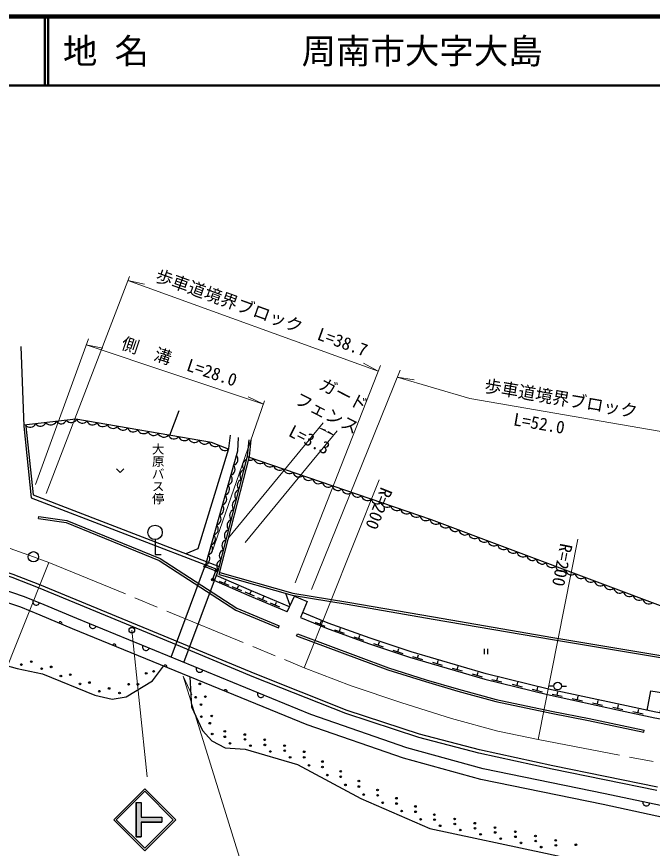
# Model space of a CAD drawing. Units: millimetres, scale not verified. Extents: x 40000 to 680000, y 20000 to 380000.
# Drawn here: x 363654 to 455950, y 259331 to 380000 of the extents above; entities that cross this region are included whole.
import ezdxf
from ezdxf.enums import TextEntityAlignment as Align

# ---------------------------------------------------------------- set-up
doc = ezdxf.new("R2010")
doc.units = ezdxf.units.MM
doc.header["$LTSCALE"] = 1000
doc.linetypes.add('CHAIN', pattern=[18.5, 12, -1.5, 3.5, -1.5])
for name, color, linetype, lineweight in [('M-BGD', 7, 'Continuous', 25), ('M-BMK', 2, 'CHAIN', 13), ('M-BMK-SRVR', 3, 'Continuous', 25), ('M-STR-HTXT', 7, 'Continuous', 13), ('M-STR-STRC', 7, 'Continuous', 25), ('M-TTL', 2, 'Continuous', 140), ('M-TTL-LINE', 7, 'Continuous', 50)]:
    doc.layers.add(name, color=color, linetype=linetype, lineweight=lineweight)
doc.layers.add('M-BMK-HTXT', color=7, linetype='Continuous')
doc.layers.add('M-TTL-TXT', color=7, linetype='Continuous')
doc.styles.add('@ＭＳ ゴシック', font='')
doc.styles.add('ＭＳ ゴシック', font='')
doc.styles.get('@ＭＳ ゴシック').set_extended_font_data('@MS Gothic')
doc.styles.get('ＭＳ ゴシック').set_extended_font_data('MS Gothic')

msp = doc.modelspace()

# ---------------------------------------------------------------- hatches: boundary and pattern name
at = {"layer": 'M-STR-STRC'}
msp.add_hatch(color=256, dxfattribs=at).paths.add_polyline_path([(384747, 263861), (381747, 263861), (381747, 265986), (380997, 265986), (380997, 260986), (381747, 260986), (381747, 263111), (384747, 263111)])

# ---------------------------------------------------------------- linework, layer by layer
at = {"layer": 'M-BGD'}
for p, q in [((387187, 322807), (385866, 319239)), ((365778, 310179), (392942, 299756)), ((366034, 310616), (393067, 300243)), ((366842, 307197), (366887, 307494)), ((383750, 304125), (383750, 301951)), ((383750, 301951), (384639, 301951)), ((386088, 287061), (391075, 300472)), ((387939, 286302), (392942, 299756)), ((390977, 300211), (392589, 299612)), ((392106, 298313), (392589, 299612)), ((393817, 297751), (394012, 298211)), ((394508, 297459), (393126, 298042)), ((396351, 296681), (394969, 297264)), ((395660, 296973), (395854, 297433)), ((398193, 295903), (396811, 296486)), ((397502, 296195), (397697, 296655)), ((400028, 295104), (398651, 295699)), ((399340, 295401), (399538, 295860)), ((403361, 294560), (402751, 296313)), ((401864, 294311), (400487, 294905)), ((401176, 294608), (401374, 295067)), ((407015, 292147), (408402, 291576)), ((407708, 291861), (407898, 292324)), ((401659, 291328), (401775, 291605)), ((409800, 291058), (411211, 290548)), ((410505, 290803), (410675, 291273)), ((404308, 290160), (404413, 290441)), ((412622, 290039), (414033, 289530)), ((413327, 289785), (413497, 290255)), ((415445, 289038), (416868, 288565)), ((416156, 288802), (416314, 289276)), ((418291, 288091), (419714, 287617)), ((419002, 287854), (419160, 288328)), ((421855, 286951), (421995, 287431)), ((431549, 288271), (431549, 287489)), ((432015, 288271), (432015, 287489)), ((421135, 287160), (422575, 286741)), ((424015, 286322), (425455, 285903)), ((424735, 286112), (424875, 286592)), ((426896, 285483), (428336, 285064)), ((427616, 285274), (427755, 285754)), ((430496, 284435), (430636, 284915)), ((429776, 284645), (431216, 284226)), ((432659, 283849), (434116, 283490)), ((433388, 283670), (433507, 284155)), ((435572, 283130), (437028, 282771)), ((436300, 282951), (436420, 283436)), ((438485, 282411), (439941, 282052)), ((439213, 282232), (439333, 282717)), ((441651, 282874), (440901, 282874)), ((442751, 282874), (443501, 282874)), ((441396, 281712), (442862, 281394)), ((442129, 281553), (442235, 282042)), ((445061, 280918), (445167, 281407)), ((444328, 281077), (445794, 280759)), ((447260, 280442), (448726, 280124)), ((447993, 280283), (448099, 280772)), ((450925, 279648), (451031, 280136)), ((450192, 279806), (451658, 279489)), ((453124, 279173), (454590, 278857)), ((453857, 279015), (453962, 279504)), ((454694, 276198), (454755, 276492))]:
    msp.add_line(p, q, dxfattribs=at)
for points in [[(364278, 332133), (364683, 320580), (365778, 310179)], [(394414, 317228), (391953, 318191), (372261, 321582), (364679, 320713)], [(364978, 320748), (364983, 320601), (366034, 310616)], [(388252, 302091), (390007, 302841), (394452, 317352), (394697, 319262)], [(395827, 318959), (395736, 316959), (391076, 300476)], [(392942, 299756), (397168, 316227), (397399, 318612)], [(393075, 299068), (397464, 316175), (397698, 318583)], [(476473, 290741), (459073, 293792), (423886, 306974), (397150, 316159)], [(378149, 314397), (378679, 313867), (379209, 314397)], [(366842, 307197), (370866, 306586), (384369, 301104), (395491, 293896), (401659, 291328)], [(366887, 307494), (370946, 306877), (384508, 301371), (395631, 294163), (401775, 291605)], [(456683, 268231), (441502, 271314), (430855, 273636), (422165, 275898), (411626, 279347), (398289, 284647), (386484, 289546), (367002, 297585), (363167, 299077), (359791, 300149), (355706, 301281), (351371, 302296), (346702, 303127), (342968, 303685), (338625, 304087), (333160, 304402), (327315, 304402), (321086, 303958), (314319, 303057), (309548, 302112), (304292, 300723), (297725, 298592), (293931, 297102), (271300, 287748)], [(456584, 267741), (441399, 270824), (430738, 273149), (422024, 275418), (411456, 278877), (398101, 284184), (386293, 289084), (366816, 297121), (363000, 298605), (359648, 299670), (355582, 300797), (351270, 301807), (346621, 302634), (342908, 303188), (338588, 303589), (333146, 303902), (327333, 303902), (321137, 303460), (314401, 302564), (309661, 301625), (304433, 300243), (297894, 298121), (294118, 296638), (271489, 287286)], [(458050, 265350), (449113, 267265), (431397, 270880), (420282, 273932), (406378, 278741), (372379, 292682), (367671, 294650), (364806, 295825), (360941, 297121), (355918, 298623), (353139, 299298), (348459, 300287), (343639, 300924), (340486, 301424), (336454, 301705), (330617, 301878), (326627, 301866), (323194, 301658), (316773, 300863), (310855, 299762), (306138, 298590), (299423, 296535), (294910, 294785), (234292, 269975)], [(457727, 263783), (448785, 265699), (431025, 269323), (419808, 272403), (405812, 277244), (371767, 291204), (367059, 293171), (364248, 294325), (360457, 295596), (355500, 297078), (352785, 297737), (348188, 298709), (343409, 299340), (340305, 299833), (336375, 300107), (330596, 300278), (326678, 300266), (323341, 300064), (317018, 299281), (311195, 298198), (306566, 297047), (299947, 295022), (295502, 293299), (234845, 268473)], [(393150, 299359), (403738, 296344), (411715, 295047), (424158, 292899), (441494, 289932), (474947, 284383), (476473, 290741)], [(402934, 293634), (397424, 295976), (392356, 298181)], [(403269, 294361), (397741, 296711), (392635, 298932)], [(393075, 299068), (403672, 296051), (411665, 294751), (424107, 292603), (441444, 289636), (475173, 284041), (476777, 290725)], [(402934, 293634), (403981, 295905), (405815, 295146), (404858, 292817)], [(476828, 275712), (464768, 277631), (456444, 279072), (451493, 280138), (440891, 282435), (431827, 284673), (420920, 287848), (415003, 289818), (408905, 292018), (405162, 293557)], [(404858, 292817), (408617, 291272), (414741, 289062), (420682, 287084), (431619, 283900), (440711, 281656), (451324, 279356), (456291, 278286), (464637, 276842), (476800, 275058)], [(404308, 290160), (417558, 285253), (422998, 283517), (427708, 282131), (433216, 280652), (441263, 278950), (446699, 277860), (454694, 276198)], [(404413, 290441), (417656, 285536), (423086, 283804), (427790, 282419), (433286, 280944), (441323, 279244), (446759, 278154), (454755, 276492)], [(355475, 287718), (363712, 285412), (367414, 284658), (375018, 281555), (377518, 280993), (379581, 281305), (383382, 283617), (385001, 285777)], [(388789, 284224), (389028, 279848), (390638, 276445), (391992, 274946), (393909, 273904), (396825, 273738), (404420, 271485), (413615, 266564), (423644, 262204), (440448, 258658), (458856, 254616), (472844, 252072), (487045, 249237), (512995, 244926), (529906, 243641), (547553, 242829), (560879, 243378), (562661, 244085), (564023, 244178)], [(455189, 279342), (455736, 282163), (457559, 281898), (457051, 278966)]]:
    msp.add_lwpolyline(points, dxfattribs=at)
for centre, radius in [((383750, 305175), 1050), ((390977, 300211), 150), ((392589, 299612), 150), ((392106, 298313), 150), ((364339, 286000), 120), ((365780, 286421), 120), ((367278, 285400), 120), ((368670, 285659), 120), ((382463, 284728), 120), ((383547, 285005), 120), ((370075, 284329), 120), ((371448, 284525), 120), ((372852, 283195), 120), ((374225, 283392), 120), ((377087, 282526), 120), ((379917, 283150), 120), ((381257, 283144), 120), ((390249, 283197), 120), ((442201, 282874), 550), ((375652, 282131), 120), ((378592, 281864), 120), ((389653, 281266), 120), ((391052, 281343), 120), ((390413, 280201), 120), ((390471, 278437), 120), ((391695, 277489), 120), ((391973, 278539), 120), ((393871, 276318), 120), ((392052, 275924), 120), ((393874, 275518), 120), ((396781, 275846), 120), ((396811, 275143), 120), ((399673, 275086), 120), ((394634, 274565), 120), ((397602, 274239), 120), ((399697, 274348), 120), ((402549, 274233), 120), ((400478, 273385), 120), ((402573, 273495), 120), ((405409, 273340), 120), ((403354, 272532), 120), ((405410, 272545), 120), ((408054, 271925), 120), ((406106, 271377), 120), ((408055, 271129), 120), ((410699, 270509), 120), ((408751, 269962), 120), ((410700, 269714), 120), ((413344, 269094), 120), ((411396, 268546), 120), ((413345, 268298), 120), ((416048, 267799), 120), ((414046, 267141), 120), ((416061, 267029), 120), ((418799, 266603), 120), ((416798, 265945), 120), ((418812, 265833), 120), ((421550, 265407), 120), ((419549, 264749), 120), ((421563, 264637), 120), ((424303, 264214), 120), ((422300, 263553), 120), ((424331, 263492), 120), ((427238, 263595), 120), ((430173, 262975), 120), ((425131, 262607), 120), ((427266, 262873), 120), ((428067, 261987), 120), ((430202, 262253), 120), ((433109, 262356), 120), ((436044, 261737), 120), ((431002, 261368), 120), ((433137, 261634), 120), ((433937, 260749), 120), ((436072, 261014), 120), ((438979, 261117), 120), ((436873, 260129), 120), ((439008, 260395), 120), ((439808, 259510), 120), ((441913, 260489), 120), ((441941, 259766), 120), ((444843, 259846), 120)]:
    msp.add_circle(centre, radius, dxfattribs=at)
for centre, radius, start, end in [((367112, 321490), 898, 219.94097, 333.1299), ((368602, 321661), 898, 219.94097, 333.1299), ((370093, 321831), 898, 219.94097, 333.1299), ((371586, 322074), 948, 223.1549, 327.25005), ((373206, 321921), 898, 203.63499, 316.82391), ((374685, 321667), 898, 203.63499, 316.82391), ((376163, 321412), 898, 203.63499, 316.82391), ((365622, 321319), 898, 219.94097, 333.1299), ((377641, 321158), 898, 203.63499, 316.82391), ((379119, 320903), 898, 203.63499, 316.82391), ((380598, 320648), 898, 203.63499, 316.82391), ((382076, 320394), 898, 203.63499, 316.82391), ((383554, 320139), 898, 203.63499, 316.82391), ((385032, 319885), 898, 203.63499, 316.82391), ((386511, 319630), 898, 203.63499, 316.82391), ((387989, 319376), 898, 203.63499, 316.82391), ((389467, 319121), 898, 203.63499, 316.82391), ((390945, 318867), 898, 203.63499, 316.82391), ((392492, 318559), 943, 199.01198, 303.76426), ((393895, 317962), 898, 192.03638, 305.22531), ((394885, 315767), 898, 287.61761, 40.80653), ((397335, 314889), 898, 109.01537, 222.20429), ((397556, 316543), 898, 255.74679, 307.63362), ((398975, 316055), 898, 194.4447, 307.63362), ((400394, 315568), 898, 194.4447, 307.63362), ((394477, 314323), 898, 287.61761, 40.80653), ((396962, 313436), 898, 109.01537, 222.20429), ((401812, 315080), 898, 194.4447, 307.63362), ((403231, 314593), 898, 194.4447, 307.63362), ((404649, 314106), 898, 194.4447, 307.63362), ((394069, 312880), 898, 287.61761, 40.80653), ((396590, 311983), 898, 109.01537, 222.20429), ((406068, 313618), 898, 194.4447, 307.63362), ((407487, 313131), 898, 194.4447, 307.63362), ((393661, 311436), 898, 287.61761, 40.80653), ((396217, 310530), 898, 109.01537, 222.20429), ((408905, 312644), 898, 194.4447, 307.63362), ((410324, 312156), 898, 194.4447, 307.63362), ((411743, 311669), 898, 194.4447, 307.63362), ((393253, 309993), 898, 287.61761, 40.80653), ((413161, 311181), 898, 194.4447, 307.63362), ((414580, 310694), 898, 194.4447, 307.63362), ((392845, 308550), 898, 287.61761, 40.80653), ((395844, 309077), 898, 109.01537, 222.20429), ((415998, 310207), 898, 194.4447, 307.63362), ((417417, 309719), 898, 194.4447, 307.63362), ((418836, 309232), 898, 194.4447, 307.63362), ((395471, 307624), 898, 109.01537, 222.20429), ((420254, 308744), 898, 194.4447, 307.63362), ((421673, 308257), 898, 194.4447, 307.63362), ((392437, 307106), 898, 287.61761, 40.80653), ((395099, 306171), 898, 109.01537, 222.20429), ((423091, 307770), 898, 194.4447, 307.63362), ((424518, 307265), 898, 192.86884, 306.05776), ((425923, 306739), 898, 192.86884, 306.05776), ((392028, 305663), 898, 287.61761, 40.80653), ((394726, 304718), 898, 109.01537, 222.20429), ((427328, 306213), 898, 192.86884, 306.05776), ((428732, 305686), 898, 192.86884, 306.05776), ((391620, 304219), 898, 287.61761, 40.80653), ((394353, 303265), 898, 109.01537, 222.20429), ((430137, 305160), 898, 192.86884, 306.05776), ((431542, 304634), 898, 192.86884, 306.05776), ((391212, 302776), 898, 287.61761, 40.80653), ((432946, 304108), 898, 192.86884, 306.05776), ((434351, 303582), 898, 192.86884, 306.05776), ((390804, 301333), 898, 287.61761, 40.80653), ((393980, 301812), 898, 109.01537, 222.20429), ((435756, 303055), 898, 192.86884, 306.05776), ((437160, 302529), 898, 192.86884, 306.05776), ((438565, 302003), 898, 192.86884, 306.05776), ((393607, 300359), 898, 109.01537, 222.20429), ((439970, 301477), 898, 192.86884, 306.05776), ((441374, 300951), 898, 192.86884, 306.05776), ((442779, 300424), 898, 192.86884, 306.05776), ((444184, 299898), 898, 192.86884, 306.05776), ((445588, 299372), 898, 192.86884, 306.05776), ((446993, 298846), 898, 192.86884, 306.05776), ((448398, 298319), 898, 192.86884, 306.05776), ((449802, 297793), 898, 192.86884, 306.05776), ((451207, 297267), 898, 192.86884, 306.05776), ((452612, 296741), 898, 192.86884, 306.05776), ((454016, 296215), 898, 192.86884, 306.05776), ((366502, 295129), 500, 157.69322, 337.69322), ((455421, 295688), 898, 192.86884, 306.05776), ((369997, 291943), 250, 337.31679, 157.31679), ((374715, 291724), 500, 157.70483, 337.70483), ((377824, 288720), 250, 337.70483, 157.70483), ((382442, 288556), 500, 157.70483, 337.70483), ((385233, 285682), 250, 337.70483, 157.70483), ((390218, 285367), 500, 157.70483, 337.70483), ((393965, 282102), 250, 337.70483, 157.70483), ((399121, 281717), 500, 157.70483, 337.70483), ((455064, 265990), 500, 167.90651, 347.90651)]:
    msp.add_arc(centre, radius, start, end, dxfattribs=at)
at = {"layer": 'M-BMK'}
msp.add_lwpolyline([(362721, 302858), (366091, 301633), (368350, 300809), (405401, 285541), (412209, 282927), (419556, 280423), (426764, 278193), (433518, 276357), (439372, 275138), (462088, 270761)], dxfattribs=at)
at = {"layer": 'M-BMK-SRVR'}
msp.add_circle((366091, 301633), 750, dxfattribs=at)
at = {"layer": 'M-STR-HTXT'}
for p, q in [((367951, 310793), (380018, 342288)), ((416158, 328571), (379797, 341712)), ((379797, 341712), (382200, 341207)), ((366378, 312103), (374077, 333270)), ((399484, 323755), (373748, 332367)), ((373748, 332367), (376162, 331920)), ((416158, 328571), (413988, 329719)), ((404096, 297868), (416472, 329372)), ((419330, 328692), (406471, 296864)), ((418923, 327684), (421351, 327322)), ((399484, 323755), (397287, 324851)), ((399660, 324263), (391964, 302128)), ((394435, 304368), (408134, 321058)), ((410186, 319901), (396842, 303712)), ((409676, 319282), (407561, 320359)), ((407561, 320359), (408524, 320028)), ((409676, 319282), (408888, 319833)), ((405401, 285541), (416270, 312807)), ((445108, 304173), (439372, 275138)), ((357095, 272751), (368350, 300809)), ((380375, 290989), (382607, 269716)), ((387836, 284293), (404185, 231829)), ((387836, 284293), (389087, 281615))]:
    msp.add_line(p, q, dxfattribs=at)
msp.add_lwpolyline([(462281, 318927), (429432, 324575), (418923, 327684)], dxfattribs=at)
at = {"layer": 'M-STR-STRC'}
for p, q in [((377747, 263487), (382247, 267987)), ((386748, 263487), (382247, 267987)), ((378101, 263487), (382247, 267633)), ((386394, 263487), (382247, 267633)), ((380997, 265986), (380997, 260986)), ((380997, 265986), (381747, 265986)), ((381747, 265986), (381747, 263861)), ((377747, 263487), (382247, 258986)), ((378101, 263487), (382247, 259340)), ((381747, 263861), (384747, 263861)), ((381747, 263111), (384747, 263111)), ((381747, 263111), (381747, 260986)), ((382247, 259340), (386394, 263487)), ((382248, 258987), (386748, 263487)), ((384747, 263861), (384747, 263111)), ((380997, 260986), (381747, 260986))]:
    msp.add_line(p, q, dxfattribs=at)
msp.add_lwpolyline([(380997, 265986), (381747, 265986), (381747, 263861), (384747, 263861), (384747, 263111), (381747, 263111), (381747, 260986), (380997, 260986)], close=True, dxfattribs=at)
msp.add_circle((380375, 290989), 400, dxfattribs=at)
at = {"layer": 'M-TTL'}
msp.add_line((680000, 380000), (40000, 380000), dxfattribs=at)
at = {"layer": 'M-TTL-LINE'}
for p, q in [((367750, 380000), (367750, 370000)), ((368250, 380000), (368250, 370000)), ((40000, 370000), (680000, 370000))]:
    msp.add_line(p, q, dxfattribs=at)

# ---------------------------------------------------------------- texts
at = {"layer": 'M-BMK-HTXT', "style": '@ＭＳ ゴシック'}
msp.add_text('大原バス停', height=1320, rotation=270, dxfattribs=at).set_placement((384178, 318176), align=Align.MIDDLE_LEFT)
at = {"layer": 'M-STR-HTXT', "style": 'ＭＳ ゴシック'}
for s, rotation, p in [('歩車道境界ブロック\u3000L=38.7', 340.129, (398728, 335655)), ('側\u3000溝\u3000L=28.0', 341.497, (386810, 328567)), ('ガード', 332.997, (410454, 323889)), ('歩車道境界ブロック', 350.244, (442435, 323156)), ('フェンス', 332.997, (408031, 321173)), ('L=52.0', 350.244, (439272, 319548)), ('L=3.3', 332.997, (405510, 317327)), ('R=200', 248.267, (414893, 309165)), ('R=200', 258.825, (441436, 300726))]:
    msp.add_text(s, height=1833, rotation=rotation, dxfattribs=at).set_placement(p, align=Align.BOTTOM_CENTER)
at = {"layer": 'M-TTL-TXT', "style": 'ＭＳ ゴシック'}
for s, p in [('地 名', (370380, 375000)), ('周南市大字大島', (405024, 375000))]:
    msp.add_text(s, height=3666, dxfattribs=at).set_placement(p, align=Align.MIDDLE_LEFT)

doc.saveas('drawing.dxf')
